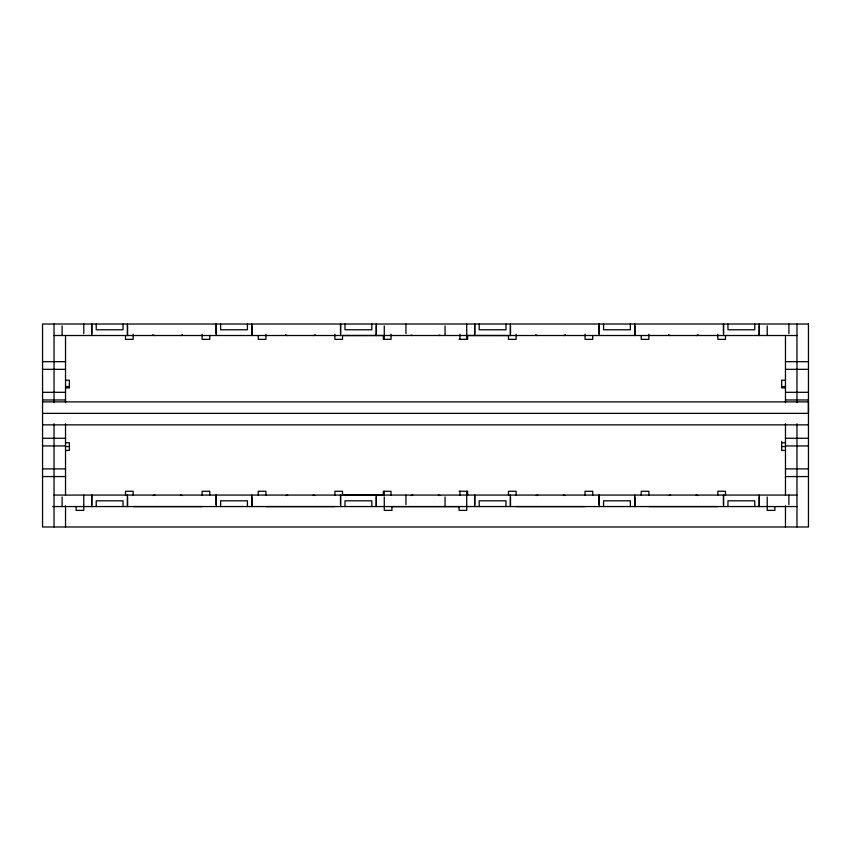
<?xml version="1.0" encoding="UTF-8"?>
<svg xmlns="http://www.w3.org/2000/svg" width="851" height="851" viewBox="0 0 851 851"><rect width="100%" height="100%" fill="white"/><g stroke="black" fill="none" stroke-linecap="round" stroke-linejoin="round"><path stroke-width="1.28" d="M785.473 387.875L781.643 387.875L781.643 380.216L785.473 380.216M785.473 442.701L781.643 442.765M54.038 335.507L796.962 335.507M459.072 339.336L467.625 339.336L467.625 335.507L508.472 335.539L508.472 339.368L516.131 339.368L516.131 334.262M42.55 361.675L65.527 361.675M785.473 361.675L808.45 361.675M42.55 369.334L65.527 369.334M785.473 369.334L808.45 369.334M65.527 380.216L69.356 380.216L69.356 387.875L65.527 387.875M65.527 386.567L69.356 386.567M781.643 386.567L785.473 386.567M42.55 392.311L65.527 392.311M785.473 392.311L808.45 392.311M42.55 399.97L65.527 399.97M785.473 399.97L808.45 399.97M42.55 401.885L808.45 401.885L808.45 413.373L42.55 413.373M42.55 424.862L808.45 424.862M42.55 438.265L65.527 438.265M785.473 438.265L808.45 438.265M42.55 445.924L65.527 445.924M785.473 445.924L808.45 445.924M65.527 446.562L69.356 446.562M781.643 446.562L785.473 446.562M65.527 450.424L69.356 450.424L69.356 442.765L65.527 442.701M785.473 450.424L781.643 450.424L781.643 441.456M42.55 468.901L65.527 468.901M785.473 468.901L808.45 468.901M42.55 476.56L65.527 476.56M785.473 476.56L808.45 476.56M459.072 491.24L467.625 491.293L467.625 495.122M54.038 495.069L796.962 495.069M52.624 506.558L797.121 506.558M133.181 506.59L202.112 506.59M265.938 506.59L334.868 506.59M391.035 506.611L459.965 506.611M516.131 506.59L585.062 506.59M648.887 506.59L717.818 506.59M796.962 324.018L796.962 402.608M796.962 423.745L796.962 526.982M788.888 324.018L788.888 333.592M788.888 495.069L788.888 504.643M785.473 335.507L785.473 402.608M785.473 423.745L785.473 495.101M785.473 505.802L785.473 526.982M774.878 506.558L774.878 510.387L767.219 510.387L767.219 496.984M767.219 325.933L767.219 335.507M759.305 325.933L759.305 335.507M759.305 496.984L759.305 506.558M759.145 324.018L759.145 335.507M759.145 495.069L759.145 506.558M754.773 324.018L754.773 329.762L727.967 329.762L727.967 324.018M754.773 506.558L754.773 500.813L727.967 500.813L727.967 506.558M725.477 335.539L725.477 339.368L717.818 339.368L717.818 334.262M725.477 495.101L725.477 491.272L717.818 491.272L717.818 495.101M723.595 324.018L723.595 335.507M723.595 495.069L723.595 506.558M723.435 324.018L723.435 333.592M723.435 495.069L723.435 504.643M648.887 334.262L648.887 339.368L641.228 339.368L641.228 335.539M648.887 495.101L648.887 491.272L641.228 491.272L641.228 495.101M634.91 325.933L634.91 335.507M634.91 496.984L634.91 506.558M634.75 324.018L634.75 335.507M634.75 495.069L634.75 506.558M630.378 324.018L630.378 329.762L603.572 329.762L603.572 324.018M630.378 506.558L630.378 500.813L603.572 500.813L603.572 506.558M599.2 324.018L599.2 335.507M599.2 495.069L599.2 506.558M599.04 324.018L599.04 333.592M599.04 495.069L599.04 504.643M592.721 335.539L592.721 339.368L585.062 339.368L585.062 334.262M592.721 495.101L592.721 491.272L585.062 491.272L585.062 495.101M516.131 495.101L516.131 491.272L508.472 491.272L508.472 495.101M510.515 325.933L510.515 335.507M510.515 496.984L510.515 506.558M510.355 324.018L510.355 335.507M510.355 495.069L510.355 506.558M505.983 324.018L505.983 329.762L479.177 329.762L479.177 324.018M505.983 506.558L505.983 500.813L479.177 500.813L479.177 506.558M474.805 324.018L474.805 335.507M474.805 495.069L474.805 506.558M474.645 324.018L474.645 333.592M474.645 495.069L474.645 504.643M466.731 324.018L466.731 333.592M466.731 334.23L466.731 339.336M466.731 491.24L466.731 504.643M466.731 505.281L466.731 510.387L459.072 510.387L459.072 506.558M459.965 334.23L459.965 339.336M459.965 491.293L459.965 495.122M445.062 325.933L445.062 335.507M445.062 496.984L445.062 506.558M405.938 324.018L405.938 333.592M405.938 495.069L405.938 504.643M391.928 506.558L391.928 510.387L384.269 510.387L384.269 496.984M391.035 334.23L391.035 339.336L383.375 339.336L383.375 335.507L342.527 335.539L342.527 339.368L334.868 339.368L334.868 334.262M391.035 495.122L391.035 491.293L383.375 491.293L383.375 495.122L342.527 495.101L342.527 491.272L334.868 491.272L334.868 495.101M384.269 325.933L384.269 339.336M384.269 491.24L384.269 495.069M376.355 325.933L376.355 335.507M376.355 496.984L376.355 506.558M376.195 324.018L376.195 335.507M376.195 495.069L376.195 506.558M371.823 324.018L371.823 329.762L345.017 329.762L345.017 324.018M371.823 506.558L371.823 500.813L345.017 500.813L345.017 506.558M340.645 324.018L340.645 335.507M340.645 495.069L340.645 506.558M340.485 324.018L340.485 333.592M340.485 495.069L340.485 504.643M265.938 334.262L265.938 339.368L258.279 339.368L258.279 335.539M265.938 495.101L265.938 491.272L258.279 491.272L258.279 495.101M251.96 325.933L251.96 335.507M251.96 496.984L251.96 506.558M251.8 324.018L251.8 335.507M251.8 495.069L251.8 506.558M247.428 324.018L247.428 329.762L220.622 329.762L220.622 324.018M247.428 506.558L247.428 500.813L220.622 500.813L220.622 506.558M216.25 324.018L216.25 335.507M216.25 495.069L216.25 506.558M216.09 324.018L216.09 333.592M216.09 495.069L216.09 504.643M209.771 335.539L209.771 339.368L202.112 339.368L202.112 334.262M209.771 495.101L209.771 491.272L202.112 491.272L202.112 495.101M133.181 334.262L133.181 339.368L125.522 339.368L125.522 335.539M133.181 495.101L133.181 491.272L125.522 491.272L125.522 495.101M127.565 325.933L127.565 335.507M127.565 496.984L127.565 506.558M127.405 324.018L127.405 335.507M127.405 495.069L127.405 506.558M123.033 324.018L123.033 329.762L96.227 329.762L96.227 324.018M123.033 506.558L123.033 500.813L96.227 500.813L96.227 506.558M91.855 324.018L91.855 335.507M91.855 495.069L91.855 506.558M91.695 324.018L91.695 333.592M91.695 495.069L91.695 504.643M83.781 324.018L83.781 333.592M83.781 495.069L83.781 504.643M83.781 505.281L83.781 510.387L76.122 510.387L76.122 506.558M65.527 335.507L65.527 402.608M65.527 423.745L65.527 495.101M65.527 505.802L65.527 526.982M62.112 325.933L62.112 335.507M62.112 496.984L62.112 506.558M54.038 324.018L54.038 402.608M54.038 423.745L54.038 526.982M180.412 495.101A2.872 2.872 0 0 1 181.986 495.569M153.308 495.569A2.872 2.872 0 0 1 154.882 495.101M313.168 495.101A2.872 2.872 0 0 1 314.742 495.569M286.064 495.569A2.872 2.872 0 0 1 287.638 495.101M182.444 334.698A2.872 2.872 0 0 1 180.412 335.539M154.882 335.539A2.872 2.872 0 0 1 152.85 334.698M315.2 334.698A2.872 2.872 0 0 1 313.168 335.539M287.638 335.539A2.872 2.872 0 0 1 285.606 334.698M563.362 495.101A2.872 2.872 0 0 1 564.936 495.569M536.258 495.569A2.872 2.872 0 0 1 537.832 495.101M696.118 495.101A2.872 2.872 0 0 1 697.692 495.569M669.014 495.569A2.872 2.872 0 0 1 670.588 495.101M565.394 334.698A2.872 2.872 0 0 1 563.362 335.539M537.832 335.539A2.872 2.872 0 0 1 535.8 334.698M698.15 334.698A2.872 2.872 0 0 1 696.118 335.539M670.588 335.539A2.872 2.872 0 0 1 668.556 334.698M438.265 495.122A2.872 2.872 0 0 1 439.839 495.59M411.161 495.59A2.872 2.872 0 0 1 412.735 495.122M439.839 335.039A2.872 2.872 0 0 1 438.265 335.507M412.735 335.507A2.872 2.872 0 0 1 411.161 335.039M808.45 324.018L42.55 324.018L42.55 526.982L808.45 526.982L808.45 324.018"/></g></svg>
